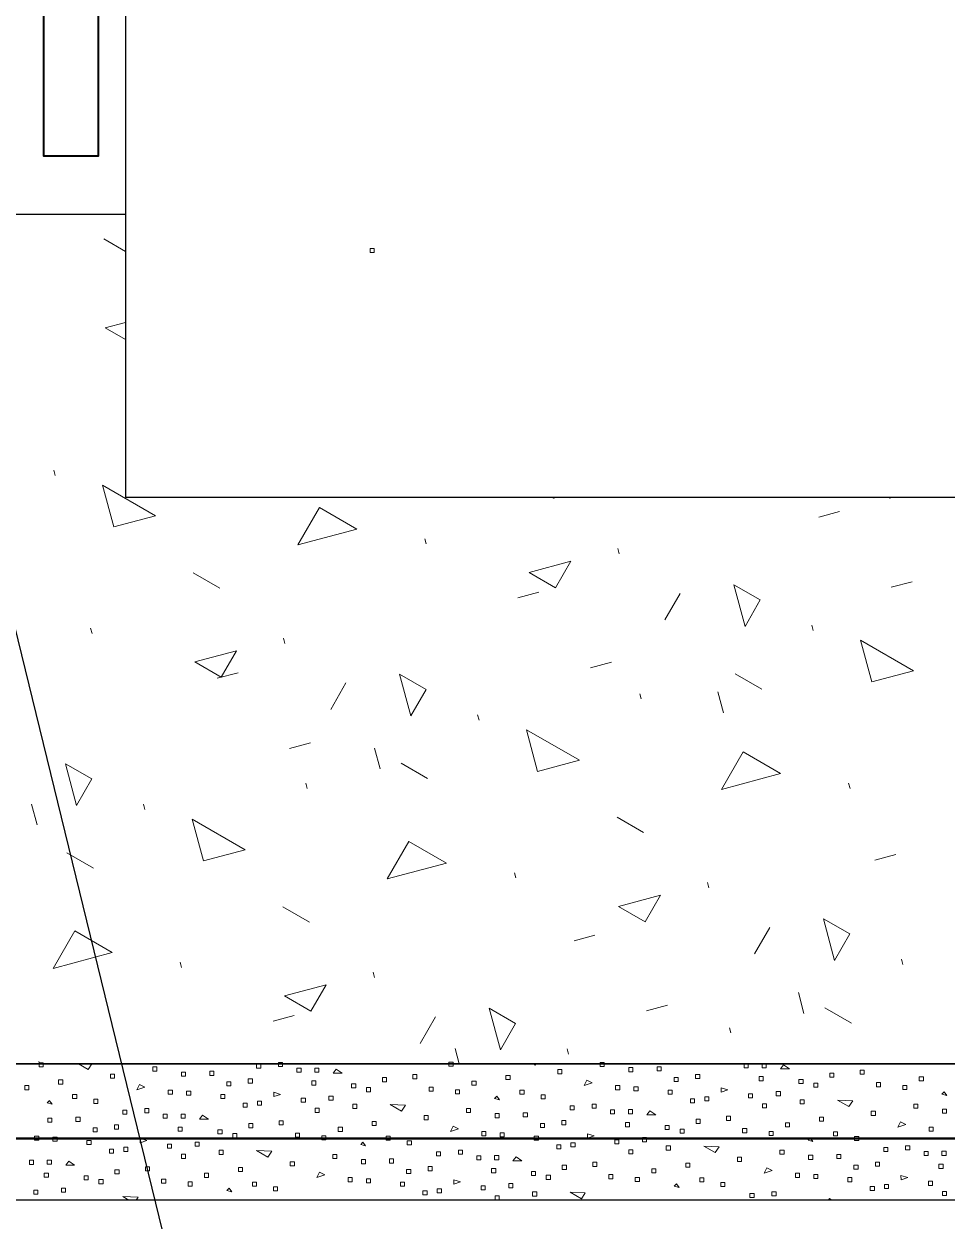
# Model space of a CAD drawing. Header units: millimetres. Extents: x 0 to 23.3, y 0 to 16.5.
# Drawn here: x 19.365 to 19.815, y 9.736 to 10.319 of the extents above; entities that cross this region are included whole.
import ezdxf

# ---------------------------------------------------------------- set-up
doc = ezdxf.new("R2010")
doc.units = ezdxf.units.MM
doc.layers.add('PDF _Геометрия', color=7, linetype='Continuous')

msp = doc.modelspace()

# ---------------------------------------------------------------- linework, layer by layer
at = {"layer": 'PDF _Геометрия', "lineweight": 25}
for points in [[(21.6086, 13.40663), (19.41493, 13.40663), (19.41493, 10.08851), (21.6086, 10.08851)], [(21.6086, 9.81221), (18.43233, 9.81221), (18.43233, 10.22649), (19.41493, 10.22649)]]:
    msp.add_lwpolyline(points, dxfattribs=at)
msp.add_lwpolyline([(21.6086, 9.74585), (18.23988, 9.74585), (18.17352, 9.74585), (18.17352, 12.63819), (18.23988, 12.63819), (18.23988, 9.81221), (21.6086, 9.81221)], close=True, dxfattribs=at)
at = {"layer": 'PDF _Геометрия', "color": 3, "lineweight": 50}
msp.add_lwpolyline([(18.20587, 11.10304), (18.20587, 9.77579), (20.19674, 9.77579)], dxfattribs=at)
at = {"layer": 'PDF _Геометрия', "color": 6, "lineweight": 40}
msp.add_lwpolyline([(19.37512, 10.62643), (19.40166, 10.62643), (19.40166, 10.2548), (19.37512, 10.2548)], close=True, dxfattribs=at)
at = {"layer": 'PDF _Геометрия', "color": 1, "lineweight": 25}
msp.add_lwpolyline([(19.30794, 10.24163), (19.31116, 10.22845), (19.50001, 9.4558), (18.94366, 10.27555), (18.93604, 10.28677)], dxfattribs=at)
at = {"layer": 'PDF _Геометрия', "lineweight": 18}
for points in [[(19.41493, 10.20831), (19.40431, 10.21444)], [(19.41493, 10.1653), (19.40504, 10.17101), (19.41493, 10.17366)], [(19.3807, 10.09905), (19.38002, 10.10159)], [(19.62366, 10.0878), (19.62243, 10.08851)], [(19.78631, 10.08851), (19.78721, 10.088), (19.7875, 10.08851)], [(19.50936, 10.0835), (19.49882, 10.06526), (19.5276, 10.07297), (19.50936, 10.0835)], [(19.75261, 10.07873), (19.76278, 10.08145)], [(19.56142, 10.06567), (19.56074, 10.06821)], [(19.65542, 10.06086), (19.65474, 10.06341)], [(19.46084, 10.04417), (19.44794, 10.05162)], [(19.78794, 10.04456), (19.79811, 10.04729)], [(19.60607, 10.03946), (19.61625, 10.04219)], [(19.67768, 10.02866), (19.68513, 10.04156)], [(19.74996, 10.02348), (19.74928, 10.02603)], [(19.39861, 10.02204), (19.39792, 10.02459)], [(19.4926, 10.01724), (19.49192, 10.01978)], [(19.45954, 10.0002), (19.46971, 10.00292)], [(19.6414, 10.0053), (19.65158, 10.00803)], [(19.51486, 9.98503), (19.52231, 9.99793)], [(19.72488, 9.99495), (19.71198, 10.0024)], [(19.66619, 9.99013), (19.66551, 9.99267)], [(19.70617, 9.98339), (19.70344, 9.99357)], [(19.58714, 9.97986), (19.58646, 9.9824)], [(19.49487, 9.96604), (19.50504, 9.96876)], [(19.53899, 9.95605), (19.53626, 9.96622)], [(19.56207, 9.95132), (19.54917, 9.95877)], [(19.50337, 9.9465), (19.50269, 9.94905)], [(19.76787, 9.94648), (19.76718, 9.94902)], [(19.37181, 9.9287), (19.36908, 9.93888)], [(19.42433, 9.93623), (19.42364, 9.93877)], [(19.66729, 9.92498), (19.65438, 9.93243)], [(19.39925, 9.9077), (19.38635, 9.91515)], [(19.77995, 9.91155), (19.79013, 9.91427)], [(19.60505, 9.90285), (19.60437, 9.9054)], [(19.69904, 9.89805), (19.69836, 9.90059)], [(19.50447, 9.88136), (19.49157, 9.88881)], [(19.63342, 9.87228), (19.64359, 9.87501)], [(19.72131, 9.86584), (19.72876, 9.87874)], [(19.79359, 9.86067), (19.79291, 9.86321)], [(19.44223, 9.85923), (19.44155, 9.86177)], [(19.53623, 9.85442), (19.53554, 9.85696)], [(19.74543, 9.83686), (19.74271, 9.84703)], [(19.59751, 9.81904), (19.59206, 9.83939), (19.60496, 9.83194), (19.59751, 9.81903)], [(19.66875, 9.83812), (19.67892, 9.84085)], [(19.76851, 9.83213), (19.75561, 9.83958)], [(19.48688, 9.83302), (19.49706, 9.83574)], [(19.55849, 9.82221), (19.56594, 9.83511)], [(19.70982, 9.82731), (19.70914, 9.82986)], [(19.57753, 9.81221), (19.57553, 9.81969)], [(19.63077, 9.81704), (19.63009, 9.81958)], [(19.37303, 9.81221), (19.37273, 9.81334)], [(19.39664, 9.80953), (19.39207, 9.81221)], [(19.39845, 9.81221), (19.39664, 9.80953)], [(19.61454, 9.81168), (19.61364, 9.81221)], [(19.6149, 9.81221), (19.61454, 9.81168)], [(19.65388, 9.81221), (19.65385, 9.81232), (19.65403, 9.81221)], [(19.73549, 9.81178), (19.73398, 9.8098)], [(19.73834, 9.80985), (19.73549, 9.81178)], [(19.52044, 9.8077), (19.51758, 9.80963), (19.51608, 9.80765)], [(19.51608, 9.80765), (19.52043, 9.8077)], [(19.63968, 9.8043), (19.63839, 9.80167)], [(19.63839, 9.80167), (19.6423, 9.80302), (19.63967, 9.8043)], [(19.73398, 9.8098), (19.73834, 9.80985)], [(19.42177, 9.80215), (19.42049, 9.79952)], [(19.42049, 9.79952), (19.4244, 9.80087)], [(19.4244, 9.80087), (19.42177, 9.80215)], [(19.48718, 9.79844), (19.48721, 9.79626)], [(19.48721, 9.79626), (19.49046, 9.79738), (19.48718, 9.79844)], [(19.70509, 9.80059), (19.70511, 9.79841)], [(19.70837, 9.79953), (19.70509, 9.80058)], [(19.70511, 9.79841), (19.70837, 9.79953)], [(19.81364, 9.7986), (19.81256, 9.7975)], [(19.81496, 9.79687), (19.81364, 9.7986)], [(19.37783, 9.79431), (19.37675, 9.7932)], [(19.37675, 9.79321), (19.37915, 9.79258)], [(19.37915, 9.79257), (19.37783, 9.7943)], [(19.5439, 9.79246), (19.55132, 9.7921)], [(19.54938, 9.78925), (19.5439, 9.79246)], [(19.59573, 9.79645), (19.59465, 9.79535)], [(19.59465, 9.79536), (19.59706, 9.79473)], [(19.59706, 9.79472), (19.59573, 9.79645)], [(19.76181, 9.79461), (19.76922, 9.79424)], [(19.76729, 9.79139), (19.76181, 9.79461)], [(19.76922, 9.79424), (19.76729, 9.79139)], [(19.81256, 9.7975), (19.81496, 9.79687)], [(19.45528, 9.78526), (19.45243, 9.7872), (19.45092, 9.78522)], [(19.55132, 9.79209), (19.54938, 9.78924)], [(19.67033, 9.78934), (19.66883, 9.78737)], [(19.66883, 9.78737), (19.67318, 9.78741)], [(19.67318, 9.78741), (19.67033, 9.78935)], [(19.45092, 9.78522), (19.45528, 9.78526)], [(19.57452, 9.78186), (19.57324, 9.77924)], [(19.57324, 9.77924), (19.57715, 9.78058), (19.57452, 9.78186)], [(19.79242, 9.78401), (19.79114, 9.78138), (19.79505, 9.78273), (19.79242, 9.78401)], [(19.42203, 9.776), (19.42205, 9.77382)], [(19.42205, 9.77382), (19.42531, 9.77494), (19.42203, 9.776)], [(19.63993, 9.77815), (19.63995, 9.77597)], [(19.64321, 9.77709), (19.63993, 9.77815)], [(19.63995, 9.77597), (19.64321, 9.77709)], [(19.74848, 9.77617), (19.7474, 9.77507)], [(19.7474, 9.77507), (19.7498, 9.77444)], [(19.7498, 9.77444), (19.74848, 9.77617)], [(19.48423, 9.76681), (19.47875, 9.77003)], [(19.47875, 9.77002), (19.48616, 9.76966)], [(19.48616, 9.76966), (19.48423, 9.76681)], [(19.53057, 9.77402), (19.5295, 9.77292)], [(19.5295, 9.77292), (19.5319, 9.77229)], [(19.5319, 9.77229), (19.53057, 9.77402)], [(19.69665, 9.77217), (19.70407, 9.77181)], [(19.70213, 9.76896), (19.69665, 9.77217)], [(19.70407, 9.77181), (19.70213, 9.76896)], [(19.38727, 9.76476), (19.38577, 9.76278)], [(19.39012, 9.76283), (19.38727, 9.76476)], [(19.60518, 9.76691), (19.60367, 9.76493)], [(19.60367, 9.76493), (19.60803, 9.76498)], [(19.60803, 9.76498), (19.60517, 9.76691)], [(19.38576, 9.76278), (19.39012, 9.76283)], [(19.50936, 9.75943), (19.50808, 9.7568)], [(19.50808, 9.7568), (19.51199, 9.75815), (19.50936, 9.75943)], [(19.72727, 9.76158), (19.72598, 9.75895)], [(19.72598, 9.75895), (19.72989, 9.7603)], [(19.72989, 9.7603), (19.72727, 9.76158)], [(19.79268, 9.75786), (19.7927, 9.75568)], [(19.7927, 9.75568), (19.79596, 9.75681), (19.79268, 9.75786)], [(19.57478, 9.75572), (19.5748, 9.75354)], [(19.5748, 9.75354), (19.57806, 9.75466), (19.57478, 9.75571)], [(19.68224, 9.75263), (19.68465, 9.752)], [(19.68332, 9.75373), (19.68225, 9.75263)], [(19.68465, 9.752), (19.68332, 9.75373)], [(19.41359, 9.74759), (19.421, 9.74723)], [(19.41656, 9.74585), (19.41359, 9.74759)], [(19.421, 9.74722), (19.42007, 9.74585)], [(19.46542, 9.75158), (19.46434, 9.75048)], [(19.46434, 9.75049), (19.46674, 9.74986)], [(19.46674, 9.74985), (19.46542, 9.75158)], [(19.6315, 9.74974), (19.63891, 9.74937)], [(19.63698, 9.74652), (19.6315, 9.74974)], [(19.63891, 9.74937), (19.63698, 9.74652)], [(19.75792, 9.74662), (19.75733, 9.74585)], [(19.75907, 9.74585), (19.75792, 9.74662)]]:
    msp.add_lwpolyline(points, dxfattribs=at)
at = {"layer": 'PDF _Геометрия', "lineweight": 5}
for points in [[(19.53412, 10.2077), (19.53612, 10.2077), (19.53612, 10.2097), (19.53412, 10.2097)], [(19.37287, 9.81082), (19.37487, 9.81082), (19.37487, 9.81282), (19.37287, 9.81282)], [(19.42824, 9.80875), (19.43024, 9.80875), (19.43024, 9.81075), (19.42824, 9.81075)], [(19.47879, 9.81012), (19.48079, 9.81012), (19.48079, 9.81212), (19.47879, 9.81212)], [(19.48946, 9.81088), (19.49146, 9.81088), (19.49146, 9.81288), (19.48946, 9.81288)], [(19.49842, 9.80813), (19.50042, 9.80813), (19.50042, 9.81013), (19.49842, 9.81013)], [(19.50714, 9.80822), (19.50914, 9.80822), (19.50914, 9.81022), (19.50714, 9.81022)], [(19.57249, 9.81105), (19.57449, 9.81105), (19.57449, 9.81304), (19.57249, 9.81304)], [(19.64615, 9.8109), (19.64815, 9.8109), (19.64815, 9.8129), (19.64615, 9.8129)], [(19.66012, 9.80842), (19.66212, 9.80842), (19.66212, 9.81042), (19.66012, 9.81042)], [(19.67384, 9.80878), (19.67584, 9.80878), (19.67584, 9.81078), (19.67384, 9.81078)], [(19.71632, 9.81028), (19.71832, 9.81028), (19.71832, 9.81228), (19.71632, 9.81228)], [(19.72504, 9.81037), (19.72704, 9.81037), (19.72704, 9.81237), (19.72504, 9.81237)], [(19.38232, 9.80241), (19.38432, 9.80241), (19.38432, 9.80441), (19.38232, 9.80441)], [(19.40757, 9.80528), (19.40957, 9.80528), (19.40957, 9.80728), (19.40757, 9.80728)], [(19.44221, 9.80627), (19.44421, 9.80627), (19.44421, 9.80827), (19.44221, 9.80827)], [(19.45594, 9.80663), (19.45794, 9.80663), (19.45794, 9.80863), (19.45594, 9.80863)], [(19.47472, 9.80289), (19.47672, 9.80289), (19.47672, 9.80489), (19.47472, 9.80489)], [(19.54009, 9.80353), (19.54209, 9.80353), (19.54209, 9.80553), (19.54009, 9.80553)], [(19.55489, 9.80499), (19.55689, 9.80499), (19.55689, 9.80699), (19.55489, 9.80699)], [(19.60023, 9.80456), (19.60223, 9.80456), (19.60223, 9.80656), (19.60023, 9.80656)], [(19.62548, 9.80743), (19.62748, 9.80743), (19.62748, 9.80943), (19.62548, 9.80943)], [(19.68218, 9.80363), (19.68418, 9.80363), (19.68418, 9.80563), (19.68218, 9.80563)], [(19.69262, 9.80504), (19.69462, 9.80504), (19.69462, 9.80704), (19.69262, 9.80704)], [(19.72358, 9.80404), (19.72558, 9.80404), (19.72558, 9.80604), (19.72358, 9.80604)], [(19.74299, 9.8027), (19.74499, 9.8027), (19.74499, 9.8047), (19.74299, 9.8047)], [(19.75799, 9.80568), (19.75999, 9.80568), (19.75999, 9.80768), (19.75799, 9.80768)], [(19.7728, 9.80714), (19.7748, 9.80714), (19.7748, 9.80914), (19.7728, 9.80914)], [(19.8016, 9.80393), (19.8036, 9.80393), (19.8036, 9.80593), (19.8016, 9.80593)], [(19.36579, 9.79964), (19.36779, 9.79964), (19.36779, 9.80164), (19.36579, 9.80164)], [(19.43576, 9.79749), (19.43776, 9.79749), (19.43776, 9.79949), (19.43576, 9.79949)], [(19.4447, 9.79693), (19.4467, 9.79693), (19.4467, 9.79893), (19.4447, 9.79893)], [(19.46427, 9.80148), (19.46627, 9.80148), (19.46627, 9.80348), (19.46427, 9.80348)], [(19.50567, 9.80189), (19.50767, 9.80189), (19.50767, 9.80389), (19.50567, 9.80389)], [(19.52508, 9.80055), (19.52708, 9.80055), (19.52708, 9.80255), (19.52508, 9.80255)], [(19.53229, 9.79866), (19.53429, 9.79866), (19.53429, 9.80066), (19.53229, 9.80066)], [(19.5628, 9.79896), (19.5648, 9.79896), (19.5648, 9.80096), (19.5628, 9.80096)], [(19.57567, 9.79756), (19.57767, 9.79756), (19.57767, 9.79956), (19.57567, 9.79956)], [(19.58369, 9.80178), (19.58569, 9.80178), (19.58569, 9.80378), (19.58369, 9.80378)], [(19.60705, 9.79744), (19.60905, 9.79744), (19.60905, 9.79944), (19.60705, 9.79944)], [(19.65367, 9.79964), (19.65567, 9.79964), (19.65567, 9.80164), (19.65367, 9.80164)], [(19.66261, 9.79908), (19.66461, 9.79908), (19.66461, 9.80108), (19.66261, 9.80108)], [(19.67919, 9.7975), (19.68119, 9.7975), (19.68119, 9.7995), (19.67919, 9.7995)], [(19.73193, 9.79671), (19.73393, 9.79671), (19.73393, 9.79871), (19.73193, 9.79871)], [(19.7502, 9.80081), (19.7522, 9.80081), (19.7522, 9.80281), (19.7502, 9.80281)], [(19.7807, 9.80111), (19.7827, 9.80111), (19.7827, 9.80311), (19.7807, 9.80311)], [(19.79358, 9.79971), (19.79557, 9.79971), (19.79557, 9.80171), (19.79358, 9.80171)], [(19.38915, 9.79529), (19.39115, 9.79529), (19.39115, 9.79729), (19.38915, 9.79729)], [(19.39941, 9.79299), (19.40141, 9.79299), (19.40141, 9.79499), (19.39941, 9.79499)], [(19.46128, 9.79535), (19.46328, 9.79535), (19.46328, 9.79735), (19.46128, 9.79735)], [(19.47222, 9.7911), (19.47422, 9.7911), (19.47422, 9.7931), (19.47222, 9.7931)], [(19.47918, 9.79204), (19.48118, 9.79204), (19.48118, 9.79404), (19.47918, 9.79404)], [(19.50053, 9.79356), (19.50253, 9.79356), (19.50253, 9.79556), (19.50053, 9.79556)], [(19.51403, 9.79456), (19.51603, 9.79456), (19.51603, 9.79656), (19.51403, 9.79656)], [(19.52562, 9.79053), (19.52762, 9.79053), (19.52762, 9.79253), (19.52562, 9.79253)], [(19.61732, 9.79514), (19.61932, 9.79514), (19.61932, 9.79714), (19.61732, 9.79714)], [(19.64221, 9.79059), (19.64421, 9.79059), (19.64421, 9.79259), (19.64221, 9.79259)], [(19.69012, 9.79325), (19.69212, 9.79325), (19.69212, 9.79525), (19.69012, 9.79525)], [(19.69709, 9.79419), (19.69909, 9.79419), (19.69909, 9.79619), (19.69709, 9.79619)], [(19.71843, 9.7957), (19.72043, 9.7957), (19.72043, 9.7977), (19.71843, 9.7977)], [(19.72523, 9.79076), (19.72723, 9.79076), (19.72723, 9.79276), (19.72523, 9.79276)], [(19.74352, 9.79268), (19.74552, 9.79268), (19.74552, 9.79468), (19.74352, 9.79468)], [(19.7989, 9.79061), (19.8009, 9.79061), (19.8009, 9.79261), (19.7989, 9.79261)], [(19.41363, 9.78769), (19.41563, 9.78769), (19.41563, 9.78969), (19.41363, 9.78969)], [(19.4243, 9.78844), (19.4263, 9.78844), (19.4263, 9.79044), (19.4243, 9.79044)], [(19.43326, 9.7857), (19.43526, 9.7857), (19.43526, 9.7877), (19.43326, 9.7877)], [(19.44198, 9.78579), (19.44398, 9.78579), (19.44398, 9.78779), (19.44198, 9.78779)], [(19.50733, 9.78861), (19.50933, 9.78861), (19.50933, 9.79061), (19.50733, 9.79061)], [(19.56032, 9.78499), (19.56232, 9.78499), (19.56232, 9.78699), (19.56032, 9.78699)], [(19.58099, 9.78846), (19.58299, 9.78846), (19.58299, 9.79046), (19.58099, 9.79046)], [(19.59496, 9.78599), (19.59696, 9.78599), (19.59696, 9.78799), (19.59496, 9.78799)], [(19.60869, 9.78634), (19.61069, 9.78634), (19.61069, 9.78834), (19.60869, 9.78834)], [(19.63154, 9.78983), (19.63354, 9.78983), (19.63354, 9.79183), (19.63154, 9.79183)], [(19.65117, 9.78785), (19.65317, 9.78785), (19.65317, 9.78985), (19.65117, 9.78985)], [(19.65988, 9.78794), (19.66188, 9.78794), (19.66188, 9.78994), (19.65988, 9.78994)], [(19.70764, 9.7847), (19.70964, 9.7847), (19.70964, 9.7867), (19.70764, 9.7867)], [(19.77823, 9.78714), (19.78023, 9.78714), (19.78023, 9.78914), (19.77823, 9.78914)], [(19.81287, 9.78814), (19.81487, 9.78814), (19.81487, 9.79014), (19.81287, 9.79014)], [(19.37706, 9.78384), (19.37906, 9.78384), (19.37906, 9.78584), (19.37706, 9.78584)], [(19.39078, 9.78419), (19.39278, 9.78419), (19.39278, 9.78619), (19.39078, 9.78619)], [(19.39912, 9.77904), (19.40112, 9.77904), (19.40112, 9.78104), (19.39912, 9.78104)], [(19.40956, 9.78045), (19.41156, 9.78045), (19.41156, 9.78245), (19.40956, 9.78245)], [(19.44052, 9.77945), (19.44252, 9.77945), (19.44252, 9.78145), (19.44052, 9.78145)], [(19.47493, 9.7811), (19.47693, 9.7811), (19.47693, 9.7831), (19.47493, 9.7831)], [(19.48974, 9.78255), (19.49174, 9.78255), (19.49174, 9.78455), (19.48974, 9.78455)], [(19.51854, 9.77935), (19.52054, 9.77935), (19.52054, 9.78135), (19.51854, 9.78135)], [(19.53507, 9.78213), (19.53707, 9.78213), (19.53707, 9.78413), (19.53507, 9.78413)], [(19.61702, 9.78119), (19.61902, 9.78119), (19.61902, 9.78319), (19.61702, 9.78319)], [(19.62747, 9.7826), (19.62947, 9.7826), (19.62947, 9.7846), (19.62747, 9.7846)], [(19.65842, 9.7816), (19.66042, 9.7816), (19.66042, 9.7836), (19.65842, 9.7836)], [(19.67783, 9.78027), (19.67983, 9.78027), (19.67983, 9.78227), (19.67783, 9.78227)], [(19.69284, 9.78325), (19.69484, 9.78325), (19.69484, 9.78525), (19.69284, 9.78525)], [(19.73644, 9.7815), (19.73844, 9.7815), (19.73844, 9.7835), (19.73644, 9.7835)], [(19.75298, 9.78428), (19.75498, 9.78428), (19.75498, 9.78628), (19.75298, 9.78628)], [(19.80642, 9.77936), (19.80842, 9.77936), (19.80842, 9.78136), (19.80642, 9.78136)], [(19.37061, 9.77506), (19.37261, 9.77506), (19.37261, 9.77706), (19.37061, 9.77706)], [(19.37955, 9.77449), (19.38155, 9.77449), (19.38155, 9.77649), (19.37955, 9.77649)], [(19.45993, 9.77812), (19.46193, 9.77812), (19.46193, 9.78012), (19.45993, 9.78012)], [(19.46714, 9.77623), (19.46914, 9.77623), (19.46914, 9.77823), (19.46714, 9.77823)], [(19.49764, 9.77653), (19.49964, 9.77653), (19.49964, 9.77853), (19.49764, 9.77853)], [(19.51051, 9.77513), (19.51251, 9.77513), (19.51251, 9.77713), (19.51051, 9.77713)], [(19.5419, 9.775), (19.5439, 9.775), (19.5439, 9.777), (19.5419, 9.777)], [(19.58851, 9.77721), (19.59051, 9.77721), (19.59051, 9.77921), (19.58851, 9.77921)], [(19.59745, 9.77664), (19.59945, 9.77664), (19.59945, 9.77864), (19.59745, 9.77864)], [(19.61403, 9.77506), (19.61603, 9.77506), (19.61603, 9.77706), (19.61403, 9.77706)], [(19.65328, 9.77327), (19.65527, 9.77327), (19.65527, 9.77527), (19.65328, 9.77527)], [(19.66677, 9.77427), (19.66877, 9.77427), (19.66877, 9.77627), (19.66677, 9.77627)], [(19.68504, 9.77838), (19.68704, 9.77838), (19.68704, 9.78038), (19.68504, 9.78038)], [(19.71555, 9.77868), (19.71755, 9.77868), (19.71755, 9.78068), (19.71555, 9.78068)], [(19.72842, 9.77728), (19.73042, 9.77728), (19.73042, 9.77928), (19.72842, 9.77928)], [(19.7598, 9.77715), (19.7618, 9.77715), (19.7618, 9.77915), (19.7598, 9.77915)], [(19.77007, 9.77486), (19.77207, 9.77486), (19.77207, 9.77686), (19.77007, 9.77686)], [(19.39613, 9.77291), (19.39813, 9.77291), (19.39813, 9.77491), (19.39613, 9.77491)], [(19.40706, 9.76866), (19.40906, 9.76866), (19.40906, 9.77066), (19.40706, 9.77066)], [(19.41403, 9.7696), (19.41603, 9.7696), (19.41603, 9.7716), (19.41403, 9.7716)], [(19.43537, 9.77112), (19.43737, 9.77112), (19.43737, 9.77312), (19.43537, 9.77312)], [(19.44887, 9.77212), (19.45087, 9.77212), (19.45087, 9.77412), (19.44887, 9.77412)], [(19.46046, 9.7681), (19.46246, 9.7681), (19.46246, 9.7701), (19.46046, 9.7701)], [(19.55216, 9.77271), (19.55416, 9.77271), (19.55416, 9.77471), (19.55216, 9.77471)], [(19.56638, 9.7674), (19.56838, 9.7674), (19.56838, 9.7694), (19.56638, 9.7694)], [(19.57705, 9.76816), (19.57905, 9.76816), (19.57905, 9.77016), (19.57705, 9.77016)], [(19.62497, 9.77081), (19.62697, 9.77081), (19.62697, 9.77281), (19.62497, 9.77281)], [(19.63193, 9.77175), (19.63393, 9.77175), (19.63393, 9.77375), (19.63193, 9.77375)], [(19.66008, 9.76832), (19.66208, 9.76832), (19.66208, 9.77032), (19.66008, 9.77032)], [(19.67837, 9.77025), (19.68037, 9.77025), (19.68037, 9.77225), (19.67837, 9.77225)], [(19.73374, 9.76818), (19.73574, 9.76818), (19.73574, 9.77018), (19.73374, 9.77018)], [(19.78428, 9.76955), (19.78628, 9.76955), (19.78628, 9.77155), (19.78428, 9.77155)], [(19.79496, 9.77031), (19.79696, 9.77031), (19.79696, 9.77231), (19.79496, 9.77231)], [(19.80392, 9.76756), (19.80592, 9.76756), (19.80592, 9.76956), (19.80392, 9.76956)], [(19.81263, 9.76765), (19.81463, 9.76765), (19.81463, 9.76965), (19.81263, 9.76965)], [(19.36811, 9.76326), (19.37011, 9.76326), (19.37011, 9.76526), (19.36811, 9.76526)], [(19.37682, 9.76335), (19.37882, 9.76335), (19.37882, 9.76535), (19.37682, 9.76535)], [(19.44217, 9.76617), (19.44417, 9.76617), (19.44417, 9.76817), (19.44217, 9.76817)], [(19.49516, 9.76256), (19.49716, 9.76256), (19.49716, 9.76456), (19.49516, 9.76456)], [(19.51583, 9.76603), (19.51783, 9.76603), (19.51783, 9.76803), (19.51583, 9.76803)], [(19.52981, 9.76355), (19.53181, 9.76355), (19.53181, 9.76555), (19.52981, 9.76555)], [(19.54353, 9.76391), (19.54553, 9.76391), (19.54553, 9.76591), (19.54353, 9.76591)], [(19.58601, 9.76541), (19.58801, 9.76541), (19.58801, 9.76741), (19.58601, 9.76741)], [(19.59473, 9.7655), (19.59673, 9.7655), (19.59673, 9.7675), (19.59473, 9.7675)], [(19.64249, 9.76227), (19.64449, 9.76227), (19.64449, 9.76427), (19.64249, 9.76427)], [(19.68782, 9.76184), (19.68982, 9.76184), (19.68982, 9.76384), (19.68782, 9.76384)], [(19.71307, 9.76471), (19.71507, 9.76471), (19.71507, 9.76671), (19.71307, 9.76671)], [(19.74771, 9.7657), (19.74971, 9.7657), (19.74971, 9.7677), (19.74771, 9.7677)], [(19.76144, 9.76605), (19.76344, 9.76605), (19.76344, 9.76805), (19.76144, 9.76805)], [(19.78021, 9.76232), (19.78221, 9.76232), (19.78221, 9.76432), (19.78021, 9.76432)], [(19.81117, 9.76131), (19.81317, 9.76131), (19.81317, 9.76331), (19.81117, 9.76331)], [(19.37536, 9.75702), (19.37736, 9.75702), (19.37736, 9.75902), (19.37536, 9.75902)], [(19.39477, 9.75568), (19.39677, 9.75568), (19.39677, 9.75768), (19.39477, 9.75768)], [(19.40978, 9.75866), (19.41178, 9.75866), (19.41178, 9.76066), (19.40978, 9.76066)], [(19.42458, 9.76012), (19.42658, 9.76012), (19.42658, 9.76212), (19.42458, 9.76212)], [(19.45338, 9.75691), (19.45538, 9.75691), (19.45538, 9.75891), (19.45338, 9.75891)], [(19.46992, 9.75969), (19.47192, 9.75969), (19.47192, 9.76169), (19.46992, 9.76169)], [(19.55186, 9.75876), (19.55386, 9.75876), (19.55386, 9.76076), (19.55186, 9.76076)], [(19.56231, 9.76017), (19.56431, 9.76017), (19.56431, 9.76217), (19.56231, 9.76217)], [(19.59327, 9.75917), (19.59527, 9.75917), (19.59527, 9.76117), (19.59327, 9.76117)], [(19.61267, 9.75783), (19.61467, 9.75783), (19.61467, 9.75983), (19.61267, 9.75983)], [(19.61989, 9.75594), (19.62188, 9.75594), (19.62188, 9.75794), (19.61989, 9.75794)], [(19.62768, 9.76081), (19.62968, 9.76081), (19.62968, 9.76281), (19.62768, 9.76281)], [(19.65039, 9.75624), (19.65239, 9.75624), (19.65239, 9.75824), (19.65039, 9.75824)], [(19.67128, 9.75906), (19.67328, 9.75906), (19.67328, 9.76106), (19.67128, 9.76106)], [(19.74126, 9.75692), (19.74326, 9.75692), (19.74326, 9.75892), (19.74126, 9.75892)], [(19.7502, 9.75635), (19.7522, 9.75635), (19.7522, 9.75835), (19.7502, 9.75835)], [(19.76977, 9.76091), (19.77177, 9.76091), (19.77177, 9.76291), (19.76977, 9.76291)], [(19.38371, 9.74969), (19.38571, 9.74969), (19.38571, 9.75169), (19.38371, 9.75169)], [(19.40198, 9.75379), (19.40398, 9.75379), (19.40398, 9.75579), (19.40198, 9.75579)], [(19.43249, 9.75409), (19.43449, 9.75409), (19.43449, 9.75609), (19.43249, 9.75609)], [(19.44536, 9.75269), (19.44736, 9.75269), (19.44736, 9.75469), (19.44536, 9.75469)], [(19.47674, 9.75257), (19.47874, 9.75257), (19.47874, 9.75457), (19.47674, 9.75457)], [(19.487, 9.75027), (19.489, 9.75027), (19.489, 9.75227), (19.487, 9.75227)], [(19.52336, 9.75477), (19.52536, 9.75477), (19.52536, 9.75677), (19.52336, 9.75677)], [(19.53229, 9.75421), (19.53429, 9.75421), (19.53429, 9.75621), (19.53229, 9.75621)], [(19.54887, 9.75263), (19.55087, 9.75263), (19.55087, 9.75463), (19.54887, 9.75463)], [(19.58812, 9.75083), (19.59012, 9.75083), (19.59012, 9.75283), (19.58812, 9.75283)], [(19.60162, 9.75184), (19.60362, 9.75184), (19.60362, 9.75384), (19.60162, 9.75384)], [(19.66326, 9.75484), (19.66526, 9.75484), (19.66526, 9.75684), (19.66326, 9.75684)], [(19.69465, 9.75472), (19.69665, 9.75472), (19.69665, 9.75672), (19.69465, 9.75672)], [(19.70491, 9.75242), (19.70691, 9.75242), (19.70691, 9.75442), (19.70491, 9.75442)], [(19.76678, 9.75477), (19.76878, 9.75477), (19.76878, 9.75677), (19.76678, 9.75677)], [(19.77772, 9.75052), (19.77972, 9.75052), (19.77972, 9.75252), (19.77772, 9.75252)], [(19.78468, 9.75146), (19.78668, 9.75146), (19.78668, 9.75346), (19.78468, 9.75346)], [(19.80602, 9.75298), (19.80802, 9.75298), (19.80802, 9.75498), (19.80602, 9.75498)], [(19.37021, 9.74868), (19.37221, 9.74868), (19.37221, 9.75068), (19.37021, 9.75068)], [(19.55981, 9.74838), (19.56181, 9.74838), (19.56181, 9.75038), (19.55981, 9.75038)], [(19.56678, 9.74932), (19.56878, 9.74932), (19.56878, 9.75132), (19.56678, 9.75132)], [(19.59492, 9.74589), (19.59692, 9.74589), (19.59692, 9.74789), (19.59492, 9.74789)], [(19.61321, 9.74781), (19.61521, 9.74781), (19.61521, 9.74981), (19.61321, 9.74981)], [(19.71913, 9.74711), (19.72113, 9.74711), (19.72113, 9.74911), (19.71913, 9.74911)], [(19.7298, 9.74787), (19.7318, 9.74787), (19.7318, 9.74987), (19.7298, 9.74987)], [(19.81283, 9.74804), (19.81483, 9.74804), (19.81483, 9.75004), (19.81283, 9.75004)]]:
    msp.add_lwpolyline(points, close=True, dxfattribs=at)
at = {"layer": 'PDF _Геометрия', "lineweight": 18}
for points in [[(19.40378, 10.09432), (19.40923, 10.07397), (19.42958, 10.07942)], [(19.61149, 10.05182), (19.63184, 10.05727), (19.62439, 10.04437)], [(19.71125, 10.04583), (19.72415, 10.03838), (19.71671, 10.02548)], [(19.77304, 10.01876), (19.77849, 9.99841), (19.79884, 10.00386)], [(19.44867, 10.00819), (19.46902, 10.01364), (19.46157, 10.00074)], [(19.54844, 10.0022), (19.56134, 9.99475), (19.55389, 9.98185)], [(19.61022, 9.97513), (19.61568, 9.95478), (19.63603, 9.96023)], [(19.7158, 9.96431), (19.70526, 9.94607), (19.73405, 9.95378)], [(19.38562, 9.95858), (19.39852, 9.95113), (19.39107, 9.93823)], [(19.44741, 9.93151), (19.45286, 9.91115), (19.47321, 9.91661)], [(19.55298, 9.92069), (19.54245, 9.90244), (19.57123, 9.91015)], [(19.65511, 9.889), (19.67547, 9.89445), (19.66802, 9.88155)], [(19.75488, 9.88301), (19.76778, 9.87556), (19.76033, 9.86266)], [(19.39016, 9.87706), (19.37963, 9.85881), (19.40841, 9.86652)], [(19.4923, 9.84537), (19.51265, 9.85083), (19.5052, 9.83793)]]:
    msp.add_lwpolyline(points, close=True, dxfattribs=at)

doc.saveas('drawing.dxf')
